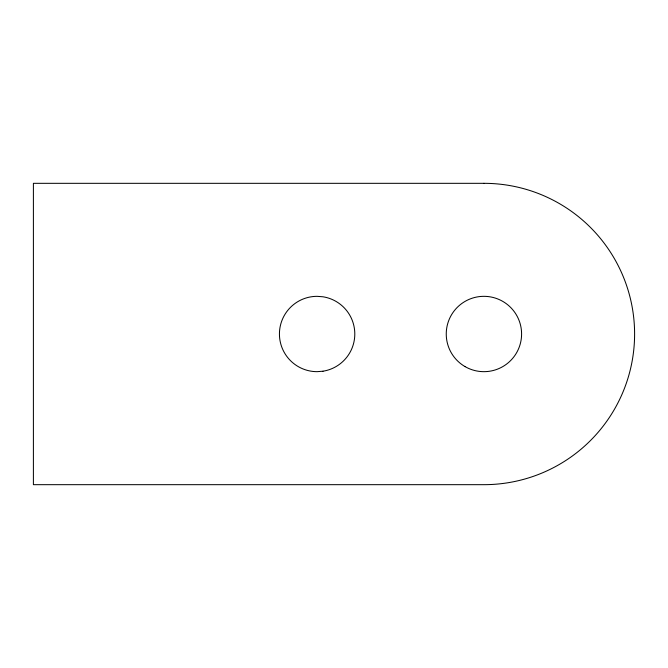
<?xml version="1.0" encoding="UTF-8"?>
<svg xmlns="http://www.w3.org/2000/svg" width="668" height="668" viewBox="0 0 668 668"><rect width="100%" height="100%" fill="white"/><g stroke="black" fill="none" stroke-linecap="round" stroke-linejoin="round"><path stroke-width="1" d="M322.995 371.208L317.1 371.667A37.667 37.667 0 0 1 279.433 334A37.667 37.667 0 0 1 317.1 296.333L322.995 296.792A37.667 37.667 0 0 1 322.995 371.208M483.924 183.324L33.4 183.324L33.4 484.676L483.924 484.676A150.676 150.676 0 0 0 634.6 334A150.676 150.676 0 0 0 483.924 183.324M465.087 366.623A37.667 37.667 0 0 0 521.591 334A37.667 37.667 0 0 0 465.087 301.377A37.667 37.667 0 0 0 465.087 366.623"/></g></svg>
